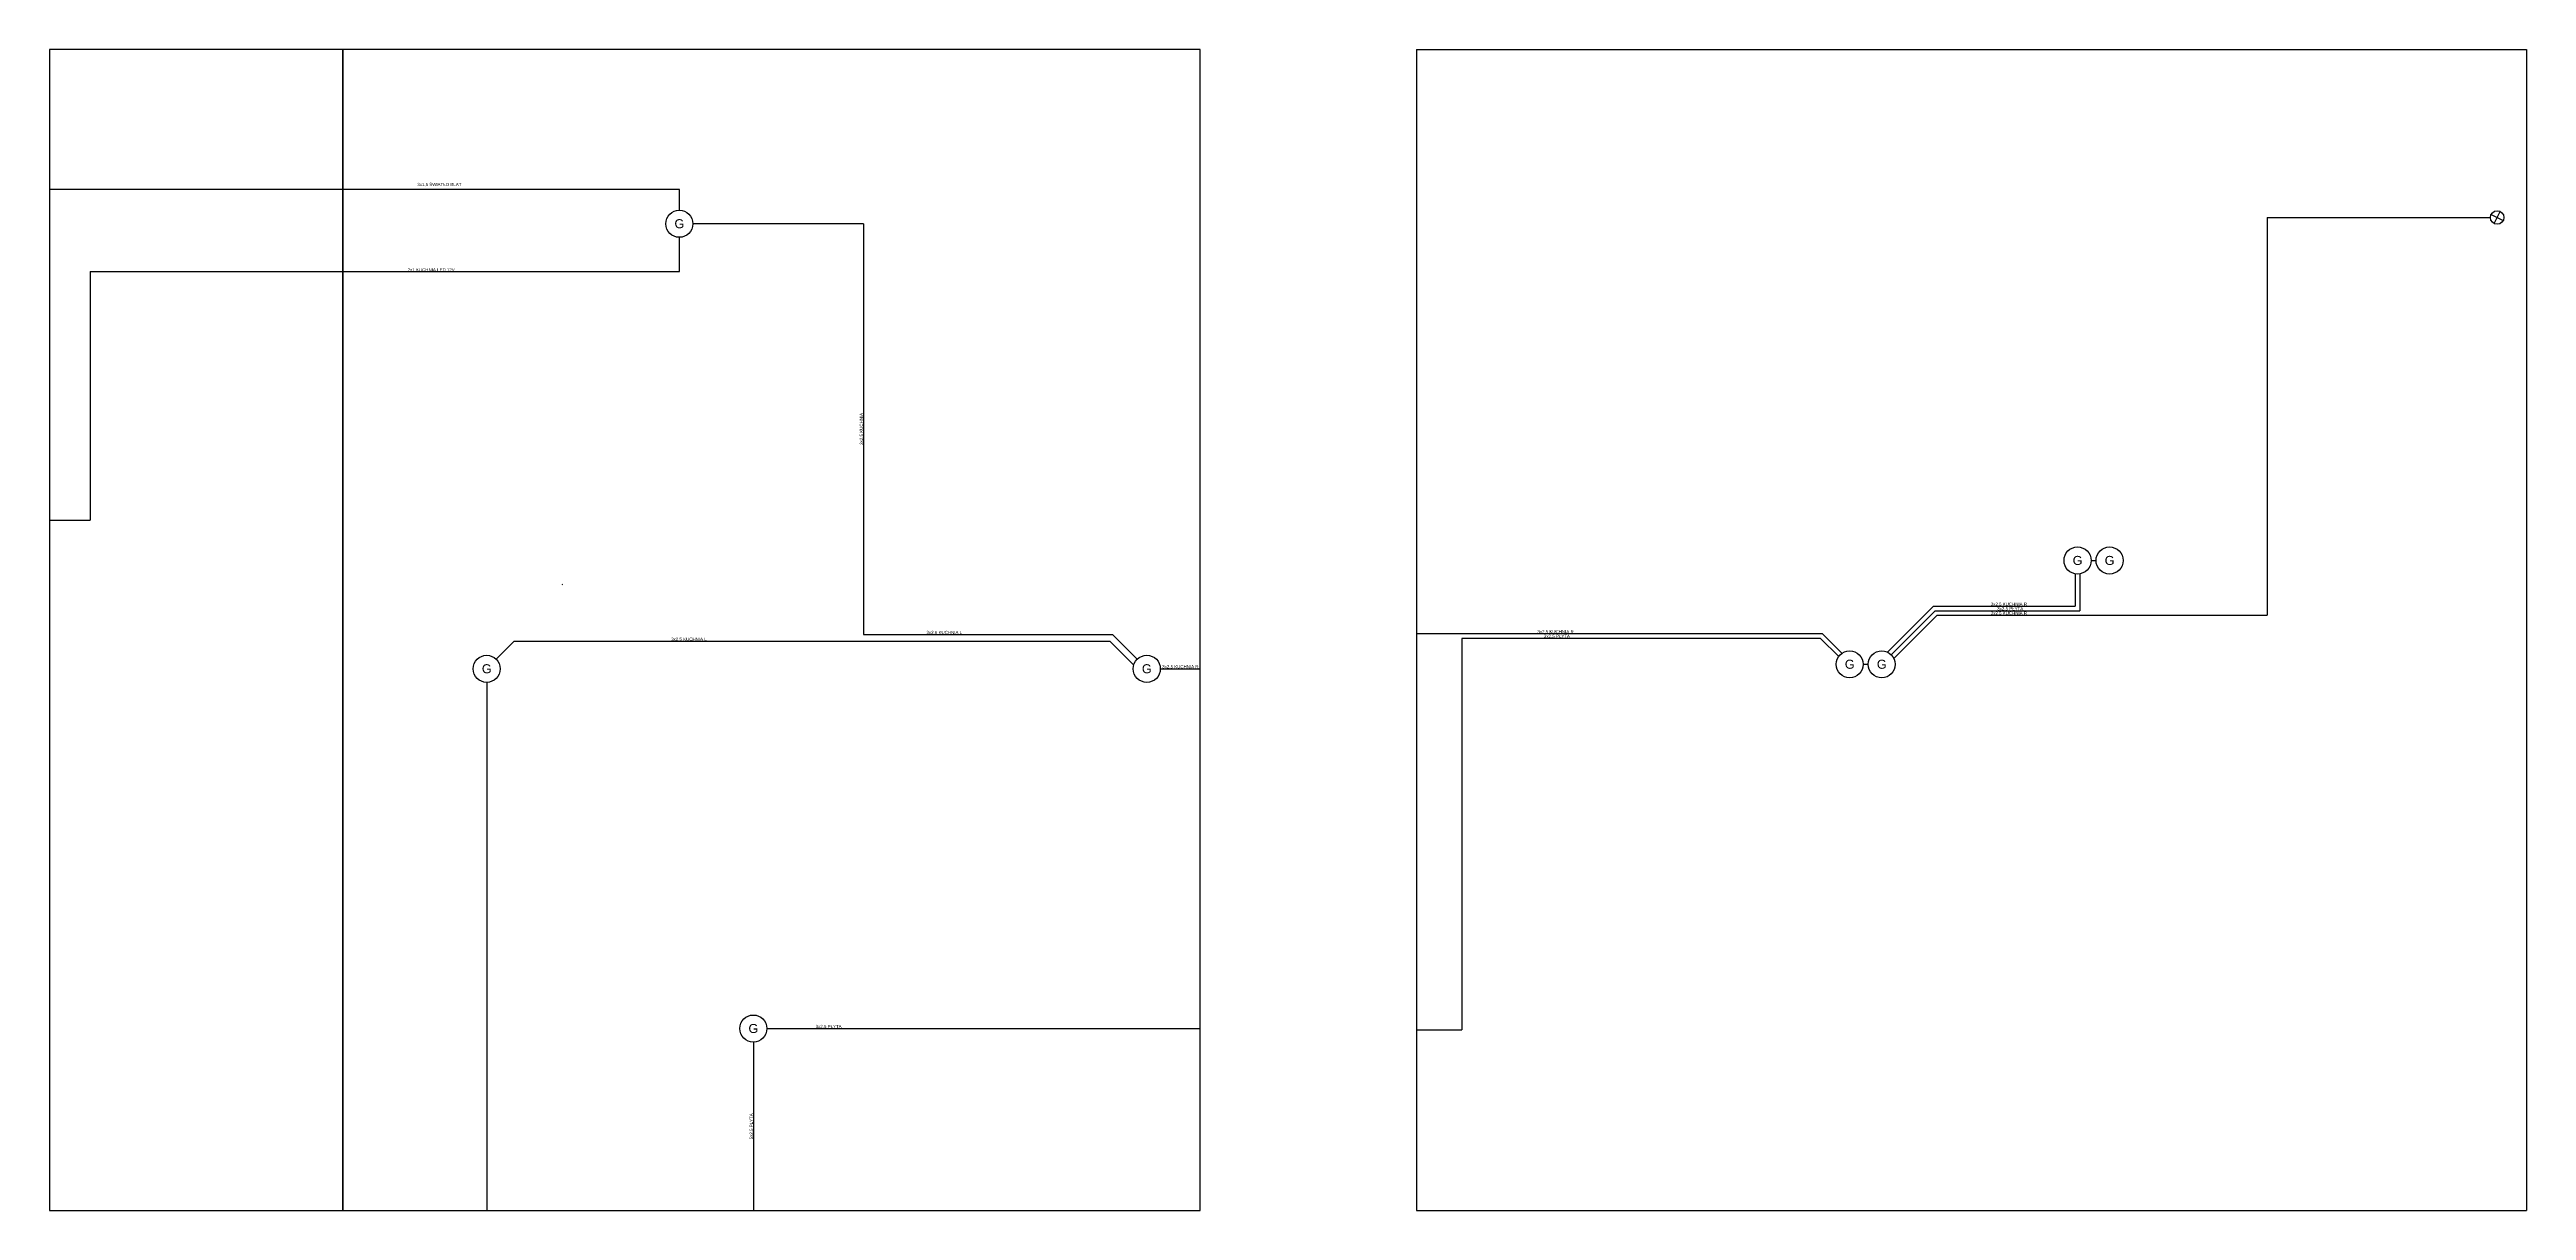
# Model space of a CAD drawing. Header units: millimetres. Extents: x 1478 to 10450, y 2114 to 8349.
# Drawn here: x 4022 to 4571, y 3454 to 3711 of the extents above; entities that cross this region are included whole.
import ezdxf
from ezdxf.lldxf.tags import DXFTag

# ---------------------------------------------------------------- set-up
doc = ezdxf.new("R2010")
doc.units = ezdxf.units.MM
for name, color, linetype in [('Inst - elektro', 160, 'Continuous'), ('Inst - elektro OLD', 200, 'Continuous'), ('Szkic', 6, 'Continuous'), ('Ściany', 7, 'Continuous')]:
    doc.layers.add(name, color=color, linetype=linetype)
tags = doc.linetypes.add('06B018', pattern=[6.75, 4.32, -0.54, 0.09, -0.54, 0.09, -0.54, 0.09, -0.54]).pattern_tags.tags
tags[18:19] = [DXFTag(74, 4), DXFTag(75, 0), DXFTag(340, '0'), DXFTag(46, 1.0), DXFTag(50, 0.0), DXFTag(44, 0.0), DXFTag(45, 0.0)]
tags[16:17] = [DXFTag(74, 4), DXFTag(75, 0), DXFTag(340, '0'), DXFTag(46, 1.0), DXFTag(50, 0.0), DXFTag(44, 0.0), DXFTag(45, 0.0)]
tags[14:15] = [DXFTag(74, 4), DXFTag(75, 0), DXFTag(340, '0'), DXFTag(46, 1.0), DXFTag(50, 0.0), DXFTag(44, 0.0), DXFTag(45, 0.0)]
tags[12:13] = [DXFTag(74, 4), DXFTag(75, 0), DXFTag(340, '0'), DXFTag(46, 1.0), DXFTag(50, 0.0), DXFTag(44, 0.0), DXFTag(45, 0.0)]
tags[10:11] = [DXFTag(74, 4), DXFTag(75, 0), DXFTag(340, '0'), DXFTag(46, 1.0), DXFTag(50, 0.0), DXFTag(44, 0.0), DXFTag(45, 0.0)]
tags[8:9] = [DXFTag(74, 4), DXFTag(75, 0), DXFTag(340, '0'), DXFTag(46, 1.0), DXFTag(50, 0.0), DXFTag(44, 0.0), DXFTag(45, 0.0)]
tags[6:7] = [DXFTag(74, 4), DXFTag(75, 0), DXFTag(340, '0'), DXFTag(46, 1.0), DXFTag(50, 0.0), DXFTag(44, 0.0), DXFTag(45, 0.0)]
tags[4:5] = [DXFTag(74, 4), DXFTag(75, 0), DXFTag(340, '0'), DXFTag(46, 1.0), DXFTag(50, 0.0), DXFTag(44, 0.0), DXFTag(45, 0.0)]

# ---------------------------------------------------------------- blocks, each defined once
blk = doc.blocks.new('Z$W@#22704')
blk.add_circle((3, 3), 3)
at = {"insert": (3, 3), "char_height": 2, "width": 3.9163, "attachment_point": 5}
blk.add_mtext('{\\fArial|b0|i0|c238|p0;G}', dxfattribs=at)
blk = doc.blocks.new('Z$W@#21870')
at = {"layer": 'Inst - elektro', "insert": (6.43, 0.4), "char_height": 0.7, "width": 12.864, "attachment_point": 5}
blk.add_mtext('{\\fArial|b0|i0|c238|p0;3x2,5 PŁYTA}', dxfattribs=at)
blk = doc.blocks.new('Z$W@#4675')
at = {"layer": 'Inst - elektro'}
for p, q in [((0.16, 2.17), (2.84, 0.83)), ((0.83, 0.16), (2.17, 2.84))]:
    blk.add_line(p, q, dxfattribs=at)
blk.add_circle((1.5, 1.5), 1.5, dxfattribs=at)

msp = doc.modelspace()

# ---------------------------------------------------------------- linework, layer by layer
for p, q in [((4022.344, 3711.316), (4022.344, 3454.116)), ((4087.344, 3711.316), (4022.344, 3711.316)), ((4087.344, 3711.316), (4087.344, 3454.116)), ((4022.344, 3454.116), (4087.344, 3454.116))]:
    msp.add_line(p, q)
at = {"layer": 'Inst - elektro', "linetype": '06B018'}
for p, q in [((4161.944, 3680.316), (4022.344, 3680.316)), ((4161.944, 3675.716), (4161.944, 3680.316)), ((4513.844, 3674.116), (4513.844, 3585.97)), ((4513.844, 3674.116), (4563.344, 3674.116)), ((4161.944, 3662.116), (4161.944, 3669.716)), ((4202.744, 3672.716), (4164.944, 3672.716)), ((4202.744, 3672.716), (4202.744, 3581.716)), ((4031.344, 3662.116), (4161.944, 3662.116)), ((4031.344, 3662.116), (4031.344, 3607.016)), ((4022.344, 3607.016), (4031.344, 3607.016)), ((4471.344, 3595.158), (4471.344, 3587.97)), ((4472.344, 3595.158), (4472.344, 3586.97)), ((4429.737, 3577.824), (4439.884, 3587.97)), ((4430.565, 3577.238), (4440.298, 3586.97)), ((4431.151, 3576.409), (4440.712, 3585.97)), ((4439.884, 3587.97), (4471.344, 3587.97)), ((4440.298, 3586.97), (4472.344, 3586.97)), ((4440.712, 3585.97), (4513.844, 3585.97)), ((4415.301, 3581.867), (4325.344, 3581.867)), ((4414.887, 3580.867), (4335.344, 3580.867)), ((4335.344, 3580.867), (4335.344, 3494.116)), ((4418.899, 3576.855), (4414.887, 3580.867)), ((4419.606, 3577.562), (4415.301, 3581.867)), ((4268.544, 3574.116), (4277.344, 3574.116)), ((4181.344, 3494.416), (4277.344, 3494.416)), ((4325.344, 3494.116), (4335.344, 3494.116))]:
    msp.add_line(p, q, dxfattribs=at)
at = {"layer": 'Inst - elektro'}
for p, q in [((4474.844, 3598.116), (4475.944, 3598.116)), ((4424.344, 3575.116), (4425.444, 3575.116))]:
    msp.add_line(p, q, dxfattribs=at)
at = {"layer": 'Inst - elektro OLD', "linetype": '06B018'}
for p, q in [((4121.365, 3576.238), (4125.344, 3580.216)), ((4125.344, 3580.216), (4257.323, 3580.216)), ((4202.744, 3581.716), (4257.944, 3581.716)), ((4119.244, 3571.116), (4119.244, 3454.116)), ((4178.344, 3491.416), (4178.344, 3454.116))]:
    msp.add_line(p, q, dxfattribs=at)
at = {"layer": 'Szkic'}
for p, q in [((4135.99, 3592.762), (4136.112, 3592.884)), ((4262.646, 3574.893), (4257.323, 3580.216)), ((4263.423, 3576.238), (4257.944, 3581.716))]:
    msp.add_line(p, q, dxfattribs=at)
at = {"layer": 'Ściany'}
for p, q in [((4087.344, 3454.116), (4087.344, 3711.316)), ((4277.344, 3711.316), (4087.344, 3711.316)), ((4277.344, 3454.116), (4277.344, 3711.316)), ((4325.344, 3711.316), (4325.344, 3454.116)), ((4325.344, 3711.316), (4571.344, 3711.316)), ((4571.344, 3711.316), (4571.344, 3454.116)), ((4087.344, 3454.116), (4277.344, 3454.116)), ((4325.344, 3454.116), (4571.344, 3454.116))]:
    msp.add_line(p, q, dxfattribs=at)

# ---------------------------------------------------------------- block references
at = {"layer": 'Inst - elektro'}
for name, p in [('Z$W@#22704', (4158.944, 3669.716)), ('Z$W@#4675', (4563.344, 3672.616)), ('Z$W@#22704', (4468.844, 3595.116)), ('Z$W@#22704', (4475.944, 3595.116)), ('Z$W@#22704', (4116.244, 3571.116)), ('Z$W@#22704', (4262.544, 3571.116)), ('Z$W@#22704', (4418.344, 3572.116)), ('Z$W@#22704', (4425.444, 3572.116)), ('Z$W@#22704', (4175.344, 3491.416))]:
    msp.add_blockref(name, p, dxfattribs=at)
at = {"layer": 'Szkic'}
for p in [(4450.496, 3586.97), (4350.018, 3580.867)]:
    msp.add_blockref('Z$W@#21870', p, dxfattribs=at)

# ---------------------------------------------------------------- texts
at = {"layer": 'Inst - elektro', "char_height": 0.7, "width": 12.86403, "attachment_point": 5}
for s, insert in [('{\\fArial|b0|i0|c238|p0;3x1,5 ŚWIATŁO BLAT}', (4108.745, 3681.364)), ('{\\fArial|b0|i0|c238|p0;2x1 KUCHNIA LED 12V}', (4106.939, 3662.516)), ('{\\fArial|b0|i0|c238|p0;3x2,5 KUCHNIA R}', (4456.616, 3588.37)), ('{\\fArial|b0|i0|c238|p0;3x2,5 KUCHNIA R}', (4456.616, 3586.37)), ('{\\fArial|b0|i0|c238|p0;3x2,5 KUCHNIA L}', (4164.057, 3580.616)), ('{\\fArial|b0|i0|c238|p0;3x2,5 KUCHNIA L}', (4220.666, 3582.116)), ('{\\fArial|b0|i0|c238|p0;3x2,5 KUCHNIA R}', (4356.139, 3582.267)), ('{\\fArial|b0|i0|c238|p0;3x2,5 KUCHNIA R}', (4272.992, 3574.516)), ('{\\fArial|b0|i0|c238|p0;3x2,5 PŁYTA}', (4195.019, 3494.816))]:
    msp.add_mtext(s, dxfattribs=dict(at, insert=insert))
at = {"layer": 'Inst - elektro', "insert": (4202.344, 3627.273), "char_height": 0.7, "width": 12.00301, "attachment_point": 5, "rotation": 90}
msp.add_mtext('{\\fArial|b0|i0|c238|p0;3x2,5 KUCHNIA}', dxfattribs=at)
at = {"layer": 'Inst - elektro OLD', "insert": (4177.944, 3472.754), "char_height": 0.7, "width": 12.00301, "attachment_point": 5, "rotation": 90}
msp.add_mtext('{\\fArial|b0|i0|c238|p0;5x2,5 PŁYTA}', dxfattribs=at)

doc.saveas('drawing.dxf')
